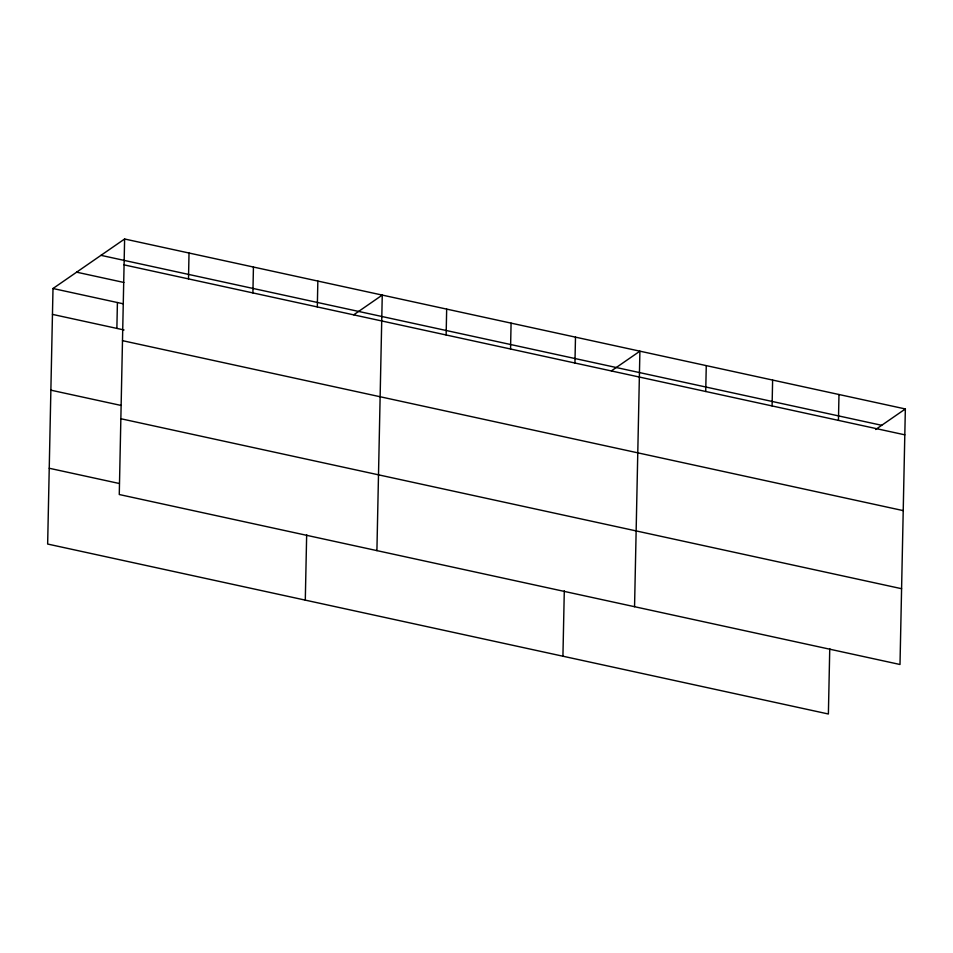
<?xml version="1.0" encoding="UTF-8"?>
<svg xmlns="http://www.w3.org/2000/svg" width="953" height="953" viewBox="0 0 953 953"><rect width="100%" height="100%" fill="white"/><g stroke="black" fill="none" stroke-linecap="round" stroke-linejoin="round"><path stroke-width="1.43" d="M124.617 239L119.268 494.524L900.001 664.491L905.35 408.956L124.617 239L52.999 288.509L47.65 544.044L828.383 714L829.753 648.612M116.874 328.404L117.41 302.53M188.491 278.895L189.028 253.022M252.902 292.916L253.438 267.043M305.294 600.128L306.663 534.74M317.313 306.937L317.849 281.064M376.911 550.62L382.26 295.085L353.754 314.8M446.135 334.979L446.671 309.106M510.546 349.001L511.082 323.127M562.925 656.212L564.295 590.824M574.945 363.022L575.493 337.148M634.555 606.704L639.904 351.18L611.397 370.884M705.72 391.492L706.268 365.618M772.085 405.93L772.621 380.068M838.449 420.38L838.985 394.518M875.628 429.505L905.35 408.956M100.982 255.344L881.716 425.3M124.081 264.874L904.814 434.83M76.633 272.177L123.866 282.457M52.999 288.509L123.14 303.781M52.463 314.383L124.033 329.964M122.496 340.662L903.218 510.617M50.878 390.17L121.007 405.43M120.852 418.736L901.586 588.704M49.234 468.257L119.375 483.516"/></g></svg>
